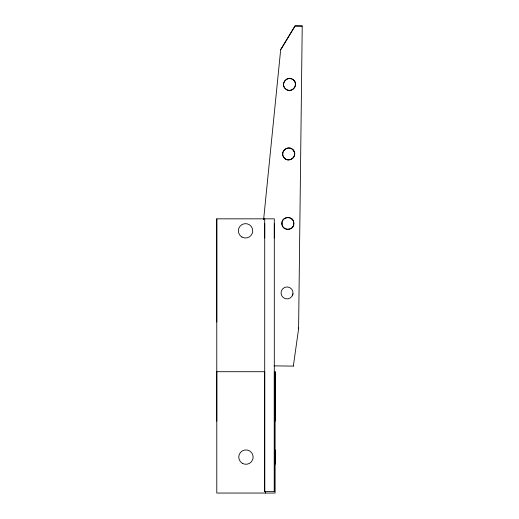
<?xml version="1.0" encoding="UTF-8"?>
<svg xmlns="http://www.w3.org/2000/svg" width="519" height="519" viewBox="0 0 519 519"><rect width="100%" height="100%" fill="white"/><g stroke="black" fill="none" stroke-linecap="round" stroke-linejoin="round"><path stroke-width="0.78" d="M216.773 322.001L216.773 218.836L274.304 218.836L274.304 491.538L264.709 491.538L264.709 371.714M264.709 491.538L264.716 218.836M293.352 366.103L298.594 328.806L302.227 26.028L295.032 25.95L280.649 49.753M298.587 328.812L298.6 327.82M263.607 219.68L280.682 49.727L295.032 25.95L302.22 26.047M293.683 224.656L293.475 225.402M292.547 295.266L292.969 293.76A5.994 5.994 0 0 0 284.788 287.37A5.994 5.994 0 0 0 283.348 297.647A5.994 5.994 0 0 0 292.969 293.76M264.735 371.714L216.78 371.714L216.78 493.05L275.122 493.05L275.122 371.714L275.122 421.156M274.181 365.876L293.352 366.096M293.196 79.725C287.714 75.041 279.955 83.708 285.223 88.632C291.237 94.769 299.606 84.35 293.345 79.881M293.462 80.004L294.033 80.575M292.651 149.504L293.196 150.062M291.827 218.999L292.372 219.556M293.365 150.231C298.496 156.167 288.311 163.933 283.893 157.542C278.93 151.49 289.381 143.834 293.585 150.542M293.663 150.679L294.046 151.36M294.286 80.841L294.876 81.885M275.122 449.915L275.122 464.291M274.304 223.631L274.304 238.007M274.304 371.714L274.304 491.538M265.533 491.435L265.533 493.05M264.716 223.631L264.716 238.007M216.773 218.836L216.78 421.156M281.914 223.76C281.901 231.403 294.662 230.877 293.799 223.105C293.786 215.294 281.071 216.151 281.914 223.76M286.449 89.599A5.994 5.994 0 0 0 295.493 84.519A5.994 5.994 0 0 0 286.572 79.219A5.994 5.994 0 0 0 286.449 89.599M285.625 159.093A5.994 5.994 0 0 0 294.669 154.007A5.994 5.994 0 0 0 285.748 148.713A5.994 5.994 0 0 0 285.625 159.093M284.801 228.587A5.994 5.994 0 0 0 293.845 223.501A5.994 5.994 0 0 0 284.925 218.207A5.994 5.994 0 0 0 284.801 228.587M241.945 237.04A7.188 7.188 0 0 0 252.727 230.819A7.188 7.188 0 0 0 241.945 224.591A7.188 7.188 0 0 0 241.945 237.04M242.354 463.331A7.188 7.188 0 0 0 253.136 457.103A7.188 7.188 0 0 0 242.354 450.875A7.188 7.188 0 0 0 242.354 463.331"/></g></svg>
